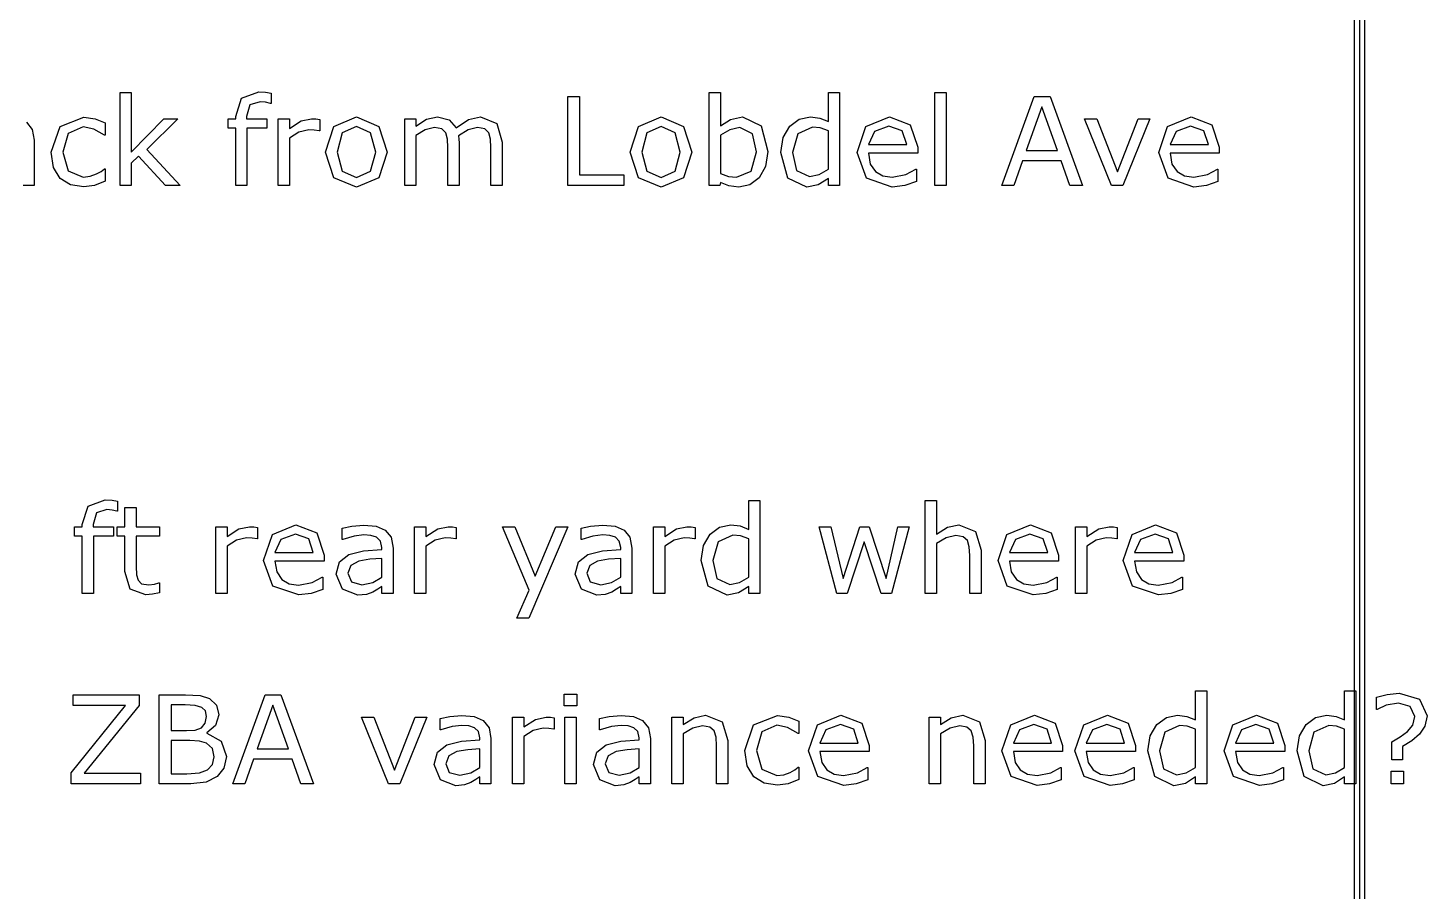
# Model space of a CAD drawing. Extents: x -17 to 192, y 167 to 459.
# Drawn here: x 149.25 to 176.47, y 255.09 to 271.88 of the extents above; entities that cross this region are included whole.
import ezdxf

# ---------------------------------------------------------------- set-up
doc = ezdxf.new("R2010")
doc.units = 0

msp = doc.modelspace()

# ---------------------------------------------------------------- linework, layer by layer
at = {"layer": 'Layer 1', "color": 7}
for points in [[(94.720714, 285.32699), (94.267482, 285.235512), (93.897411, 284.986025), (93.647924, 284.615954), (93.556446, 284.162722), (93.556446, 239.183612), (93.647924, 238.73038), (93.897411, 238.360309), (94.267482, 238.110822), (94.720714, 238.019344), (174.095614, 238.019344), (174.548846, 238.110822), (174.918917, 238.360309), (175.168404, 238.73038), (175.259882, 239.183612), (175.259882, 284.162722), (175.168404, 284.615954), (174.918917, 284.986025), (174.548846, 285.235512), (174.095614, 285.32699), (94.720714, 285.32699)], [(94.720714, 285.221054), (174.095614, 285.221054), (174.50833, 285.13814), (174.844648, 284.911756), (175.071032, 284.575438), (175.153946, 284.162722), (175.153946, 239.183612), (175.071032, 238.770896), (174.844648, 238.434578), (174.50833, 238.208194), (174.095614, 238.12528), (94.720714, 238.12528), (94.307998, 238.208194), (93.97168, 238.434578), (93.745296, 238.770896), (93.662382, 239.183612), (93.662382, 284.162722), (93.745296, 284.575438), (93.97168, 284.911756), (94.307998, 285.13814), (94.720714, 285.221054), (94.720714, 285.221054)], [(94.720714, 285.115118), (174.095614, 285.115118), (174.467815, 285.040769), (174.77038, 284.837488), (174.973661, 284.534923), (175.04801, 284.162722), (175.04801, 239.183612), (174.973661, 238.811411), (174.77038, 238.508846), (174.467815, 238.305565), (174.095614, 238.231216), (94.720714, 238.231216), (94.348513, 238.305565), (94.045948, 238.508846), (93.842667, 238.811411), (93.768318, 239.183612), (93.768318, 284.162722), (93.842667, 284.534923), (94.045948, 284.837488), (94.348513, 285.040769), (94.720714, 285.115118), (94.720714, 285.115118)], [(152.215066, 268.816908), (151.92671, 268.816908), (151.405812, 269.385478), (151.263961, 269.250602), (151.263961, 268.816908), (151.045371, 268.816908), (151.045371, 270.626097), (151.263961, 270.626097), (151.263961, 269.465705), (151.895317, 270.115664), (152.170883, 270.115664), (151.56743, 269.515701), (152.215066, 268.816908)], [(153.981234, 270.414484), (153.969619, 270.414484), (153.875438, 270.435412), (153.773118, 270.447028), (153.568479, 270.384242), (153.505694, 270.159836), (153.505694, 270.115653), (153.899853, 270.115653), (153.899853, 269.931945), (153.512668, 269.931945), (153.512668, 268.816908), (153.294077, 268.816908), (153.294077, 269.931956), (153.146414, 269.931956), (153.146414, 270.115664), (153.294077, 270.115664), (153.294077, 270.158685), (153.409187, 270.513314), (153.741725, 270.637726), (153.873112, 270.630741), (153.981244, 270.614469), (153.981234, 270.414484)], [(160.847086, 268.816908), (159.751805, 268.816908), (159.751805, 270.548196), (159.982024, 270.548196), (159.982024, 269.021547), (160.847086, 269.021547), (160.847086, 268.816908)], [(163.648073, 269.476183), (163.601564, 269.183178), (163.478316, 268.964588), (163.296934, 268.826224), (163.079505, 268.780877), (162.886494, 268.807618), (162.723712, 268.877384), (162.709761, 268.816908), (162.505122, 268.816908), (162.505122, 270.626097), (162.723712, 270.626097), (162.723712, 269.979626), (162.919049, 270.102874), (163.151593, 270.151708), (163.51436, 269.974975), (163.648073, 269.476169), (163.648073, 269.476183)], [(165.042174, 268.816908), (164.823581, 268.816908), (164.823581, 268.952946), (164.627083, 268.826211), (164.405002, 268.780864), (164.035258, 268.959923), (163.89922, 269.456402), (163.945729, 269.750571), (164.073628, 269.970326), (164.257339, 270.1052), (164.475929, 270.151708), (164.657314, 270.129615), (164.823581, 270.06334), (164.823581, 270.626095), (165.042174, 270.626095), (165.042174, 268.816908)], [(167.111811, 268.816908), (166.89322, 268.816908), (166.89322, 270.626097), (167.111811, 270.626097), (167.111811, 268.816908)], [(169.763972, 268.816908), (169.518638, 268.816908), (169.348881, 269.299436), (168.60009, 269.299436), (168.430334, 268.816908), (168.196628, 268.816908), (168.826822, 270.548196), (169.133778, 270.548196), (169.763972, 268.816908)], [(169.277954, 269.497098), (168.974486, 270.347044), (168.669853, 269.497098), (169.277954, 269.497098)], [(149.224563, 270.047073), (149.336186, 269.90871), (149.374555, 269.698258), (149.374545, 268.816908)], [(150.755853, 268.898299), (150.547727, 268.816908), (150.339601, 268.787841), (150.081476, 268.828536), (149.880327, 268.954108), (149.74894, 269.165724), (149.702432, 269.464541), (149.87684, 269.96451), (150.339601, 270.145895), (150.558191, 270.114502), (150.755853, 270.037763), (150.755853, 269.794754), (150.744238, 269.794754), (150.537273, 269.914515), (150.330309, 269.956372), (150.036143, 269.830798), (149.929172, 269.464541), (150.033817, 269.102935), (150.330309, 268.977364), (150.465185, 268.9948), (150.588433, 269.040147), (150.677963, 269.091307), (150.744238, 269.13898), (150.755853, 269.13898), (150.755853, 268.898299)], [(154.930013, 269.877306), (154.918397, 269.877306), (154.823055, 269.893578), (154.714922, 269.899399), (154.519586, 269.854052), (154.338201, 269.738943), (154.338201, 268.816908), (154.119597, 268.816908), (154.119597, 270.115664), (154.338188, 270.115664), (154.338188, 269.923815), (154.567243, 270.071481), (154.77072, 270.115664), (154.853273, 270.112171), (154.930013, 270.10172), (154.930013, 269.877306)], [(156.24272, 269.465705), (156.079941, 268.964574), (155.643921, 268.780864), (155.205576, 268.964574), (155.043958, 269.465705), (155.205576, 269.966836), (155.643921, 270.151708), (156.079941, 269.966836), (156.24272, 269.465705), (156.24272, 269.465705)], [(156.017152, 269.465705), (155.918323, 269.840101), (155.643921, 269.963349), (155.367194, 269.840101), (155.269525, 269.465705), (155.368358, 269.094797), (155.643921, 268.969223), (155.917161, 269.093635), (156.017152, 269.465705), (156.017152, 269.465705)], [(158.476303, 268.816908), (158.257713, 268.816908), (158.257713, 269.556396), (158.249564, 269.718014), (158.218171, 269.842426), (158.141431, 269.918002), (157.997255, 269.943587), (157.813547, 269.897079), (157.629836, 269.780808), (157.635657, 269.718019), (157.638038, 269.648257), (157.638038, 268.816908), (157.419448, 268.816908), (157.419448, 269.556396), (157.411298, 269.719178), (157.379906, 269.843588), (157.303166, 269.918002), (157.158987, 269.943587), (156.978766, 269.899404), (156.799707, 269.786621), (156.799707, 268.816908), (156.581116, 268.816908), (156.581116, 270.115664), (156.799707, 270.115664), (156.799707, 269.971487), (157.003184, 270.104038), (157.220611, 270.151708), (157.445017, 270.095897), (157.583381, 269.941256), (157.825225, 270.101712), (158.058931, 270.151708), (158.374029, 270.021483), (158.476348, 269.65988), (158.476303, 268.816908)], [(162.16677, 269.465705), (162.003991, 268.964574), (161.567971, 268.780864), (161.129626, 268.964574), (160.968008, 269.465705), (161.129626, 269.966836), (161.567971, 270.151708), (162.003991, 269.966836), (162.16677, 269.465705), (162.16677, 269.465705)], [(161.941203, 269.465705), (161.842373, 269.840101), (161.567971, 269.963349), (161.291244, 269.840101), (161.193576, 269.465705), (161.292406, 269.094797), (161.567971, 268.969223), (161.841209, 269.093635), (161.941203, 269.465705), (161.941203, 269.465705)], [(166.55952, 269.443613), (165.602603, 269.443613), (165.638647, 269.234325), (165.737479, 269.088984), (165.880492, 269.005267), (166.064202, 268.977364), (166.330465, 269.029686), (166.522312, 269.134331), (166.533927, 269.134331), (166.533927, 268.895973), (166.30836, 268.81807), (166.066515, 268.786677), (165.561894, 268.961085), (165.380512, 269.458728), (165.553756, 269.96451), (166.011868, 270.151708), (166.416492, 269.998229), (166.559507, 269.562209), (166.55952, 269.443613)], [(166.346743, 269.611043), (166.259539, 269.877306), (166.000253, 269.971487), (165.720038, 269.868006), (165.602603, 269.611043), (166.346743, 269.611043)], [(171.074354, 270.115664), (170.548807, 268.816908), (170.329053, 268.816908), (169.806993, 270.115664), (170.044187, 270.115664), (170.446488, 269.082007), (170.845299, 270.115664), (171.074354, 270.115664)], [(172.426595, 269.443613), (171.469681, 269.443613), (171.505725, 269.234325), (171.604554, 269.088984), (171.74757, 269.005267), (171.931277, 268.977364), (172.197541, 269.029686), (172.38939, 269.134331), (172.401005, 269.134331), (172.401005, 268.895973), (172.17544, 268.81807), (171.933593, 268.786677), (171.428975, 268.961085), (171.24759, 269.458728), (171.420833, 269.96451), (171.878946, 270.151708), (172.283572, 269.998229), (172.426585, 269.562209), (172.426595, 269.443613)], [(172.21382, 269.611043), (172.126616, 269.877306), (171.867328, 269.971487), (171.587113, 269.868006), (171.469681, 269.611043), (172.21382, 269.611043)], [(163.422505, 269.470362), (163.345768, 269.822665), (163.098108, 269.943587), (162.905097, 269.90173), (162.723712, 269.795923), (162.723712, 269.051784), (162.883005, 268.993647), (163.035322, 268.977375), (163.319024, 269.095972), (163.422505, 269.470367), (163.422505, 269.470362)], [(164.823581, 269.136657), (164.823581, 269.881958), (164.665453, 269.936605), (164.513135, 269.951712), (164.227107, 269.823813), (164.124788, 269.461046), (164.203853, 269.108743), (164.457326, 268.988982), (164.645686, 269.029678), (164.823581, 269.136649), (164.823581, 269.136657)], [(149.374545, 268.816908), (149.157116, 268.816908)], [(150.996536, 262.476994), (150.984921, 262.476994), (150.890743, 262.497922), (150.788423, 262.509538), (150.583784, 262.446752), (150.520999, 262.222346), (150.520999, 262.178163), (150.915159, 262.178163), (150.915159, 261.994455), (150.527973, 261.994455), (150.527973, 260.879418), (150.309383, 260.879418), (150.309383, 261.994466), (150.161719, 261.994466), (150.161719, 262.178174), (150.309383, 262.178174), (150.309383, 262.221195), (150.424492, 262.575824), (150.757031, 262.700236), (150.888417, 262.693251), (150.99655, 262.676979), (150.996536, 262.476994)], [(163.491106, 260.879418), (163.272516, 260.879418), (163.272516, 261.015456), (163.076015, 260.888721), (162.853937, 260.843374), (162.484193, 261.022433), (162.348155, 261.518912), (162.394664, 261.813081), (162.522563, 262.032836), (162.706271, 262.16771), (162.924864, 262.214218), (163.106246, 262.192125), (163.272516, 262.12585), (163.272516, 262.688605), (163.491106, 262.688605), (163.491106, 260.879418)], [(167.793165, 260.879418), (167.574574, 260.879418), (167.574574, 261.618906), (167.564097, 261.786337), (167.52573, 261.909585), (167.442013, 261.981676), (167.300162, 262.006097), (167.112964, 261.961914), (166.925767, 261.849131), (166.925767, 260.879418), (166.707176, 260.879418), (166.707176, 262.688607), (166.925767, 262.688607), (166.925767, 262.033997), (167.13738, 262.166548), (167.361786, 262.214218), (167.682696, 262.087483), (167.793154, 261.72239), (167.793165, 260.879418)], [(151.809277, 260.891046), (151.674401, 260.864302), (151.54534, 260.853851), (151.243033, 260.960822), (151.139552, 261.303822), (151.139552, 261.994479), (150.991885, 261.994479), (150.991885, 262.178187), (151.139552, 262.178187), (151.139552, 262.551421), (151.358142, 262.551421), (151.358142, 262.178187), (151.809277, 262.178187), (151.809277, 261.994479), (151.358142, 261.994479), (151.358142, 261.402655), (151.362799, 261.242198), (151.395353, 261.13523), (151.465118, 261.066629), (151.602318, 261.0457), (151.713937, 261.060808), (151.797654, 261.08755), (151.809269, 261.08755), (151.809277, 260.891046)], [(153.720786, 261.939816), (153.709171, 261.939816), (153.613829, 261.956088), (153.505696, 261.961909), (153.31036, 261.916562), (153.128975, 261.801453), (153.128975, 260.879418), (152.910384, 260.879418), (152.910384, 262.178174), (153.128975, 262.178174), (153.128975, 261.986325), (153.35803, 262.133991), (153.561505, 262.178174), (153.64406, 262.174681), (153.720799, 262.16423), (153.720786, 261.939816)], [(155.013727, 261.506123), (154.056812, 261.506123), (154.092856, 261.296835), (154.191686, 261.151494), (154.334701, 261.067777), (154.518409, 261.039874), (154.784672, 261.092196), (154.976521, 261.196841), (154.988136, 261.196841), (154.988136, 260.958483), (154.762571, 260.88058), (154.520724, 260.849187), (154.016106, 261.023595), (153.834721, 261.521238), (154.007965, 262.02702), (154.466077, 262.214218), (154.870704, 262.060739), (155.013716, 261.624719), (155.013727, 261.506123)], [(156.354342, 260.879418), (156.136913, 260.879418), (156.136913, 261.017782), (156.057848, 260.961971), (155.962505, 260.906159), (155.836932, 260.861977), (155.670662, 260.843377), (155.373007, 260.959648), (155.250923, 261.256142), (155.313708, 261.494499), (155.495093, 261.638676), (155.779959, 261.709603), (156.136913, 261.737506), (156.136913, 261.771227), (156.110172, 261.894475), (156.035758, 261.971212), (155.924136, 262.007259), (155.788098, 262.016572), (155.596248, 261.993315), (155.377658, 261.928204), (155.366043, 261.928204), (155.366043, 262.150282), (155.550915, 262.188651), (155.789272, 262.20958), (156.02763, 262.186323), (156.204361, 262.109583), (156.315983, 261.97122), (156.354353, 261.760768), (156.354342, 260.879418)], [(157.585661, 261.939816), (157.574046, 261.939816), (157.478704, 261.956088), (157.370571, 261.961909), (157.175235, 261.916562), (156.99385, 261.801453), (156.99385, 260.879418), (156.775259, 260.879418), (156.775259, 262.178174), (156.99385, 262.178174), (156.99385, 261.986325), (157.222905, 262.133991), (157.426382, 262.178174), (157.508935, 262.174681), (157.585674, 262.16423), (157.585661, 261.939816)], [(159.751805, 262.178174), (158.993711, 260.400377), (158.760005, 260.400377), (159.001852, 260.942204), (158.484442, 262.178174), (158.721635, 262.178174), (159.120449, 261.215444), (159.52275, 262.178174), (159.751805, 262.178174)], [(161.000565, 260.879418), (160.783136, 260.879418), (160.783136, 261.017782), (160.704071, 260.961971), (160.608728, 260.906159), (160.483155, 260.861977), (160.316885, 260.843377), (160.01923, 260.959648), (159.897146, 261.256142), (159.959931, 261.494499), (160.141316, 261.638676), (160.426182, 261.709603), (160.783136, 261.737506), (160.783136, 261.771227), (160.756392, 261.894475), (160.681978, 261.971212), (160.570359, 262.007259), (160.434321, 262.016572), (160.242471, 261.993315), (160.023881, 261.928204), (160.012266, 261.928204), (160.012266, 262.150282), (160.197138, 262.188651), (160.435495, 262.20958), (160.673853, 262.186323), (160.850586, 262.109583), (160.962209, 261.97122), (161.000578, 261.760768), (161.000565, 260.879418)], [(162.231882, 261.939816), (162.220266, 261.939816), (162.124924, 261.956088), (162.016792, 261.961909), (161.821453, 261.916562), (161.64007, 261.801453), (161.64007, 260.879418), (161.42148, 260.879418), (161.42148, 262.178174), (161.64007, 262.178174), (161.64007, 261.986325), (161.869125, 262.133991), (162.0726, 262.178174), (162.155155, 262.174681), (162.231892, 262.16423), (162.231882, 261.939816)], [(166.392089, 262.178174), (166.053738, 260.879418), (165.851425, 260.879418), (165.517725, 261.880518), (165.18635, 260.879418), (164.985198, 260.879418), (164.64336, 262.178174), (164.871253, 262.178174), (165.109611, 261.172423), (165.434008, 262.178174), (165.614231, 262.178174), (165.946767, 261.172423), (166.172335, 262.178174), (166.392089, 262.178174)], [(169.301209, 261.506123), (168.344294, 261.506123), (168.380338, 261.296835), (168.479168, 261.151494), (168.622183, 261.067777), (168.805891, 261.039874), (169.072154, 261.092196), (169.264003, 261.196841), (169.275618, 261.196841), (169.275618, 260.958483), (169.050053, 260.88058), (168.808206, 260.849187), (168.303588, 261.023595), (168.122203, 261.521238), (168.295447, 262.02702), (168.753559, 262.214218), (169.158186, 262.060739), (169.301198, 261.624719), (169.301209, 261.506123)], [(170.442998, 261.939816), (170.431383, 261.939816), (170.33604, 261.956088), (170.227908, 261.961909), (170.032569, 261.916562), (169.851187, 261.801453), (169.851187, 260.879418), (169.632596, 260.879418), (169.632596, 262.178174), (169.851187, 262.178174), (169.851187, 261.986325), (170.080242, 262.133991), (170.283716, 262.178174), (170.366272, 262.174681), (170.443009, 262.16423), (170.442998, 261.939816)], [(171.735941, 261.506123), (170.779024, 261.506123), (170.815068, 261.296835), (170.9139, 261.151494), (171.056915, 261.067777), (171.240623, 261.039874), (171.506886, 261.092196), (171.698735, 261.196841), (171.710351, 261.196841), (171.710351, 260.958483), (171.484783, 260.88058), (171.242938, 260.849187), (170.73832, 261.023595), (170.556935, 261.521238), (170.730179, 262.02702), (171.188291, 262.214218), (171.592918, 262.060739), (171.735931, 261.624719), (171.735941, 261.506123)], [(154.800952, 261.673553), (154.713748, 261.939816), (154.454459, 262.033997), (154.174244, 261.930516), (154.056812, 261.673553), (154.800952, 261.673553)], [(163.272516, 261.199167), (163.272516, 261.944468), (163.114385, 261.999115), (162.96207, 262.014222), (162.676042, 261.886323), (162.573723, 261.523556), (162.652786, 261.171253), (162.906259, 261.051492), (163.094621, 261.092188), (163.272516, 261.199159), (163.272516, 261.199167)], [(169.088434, 261.673553), (169.00123, 261.939816), (168.741941, 262.033997), (168.461726, 261.930516), (168.344294, 261.673553), (169.088434, 261.673553)], [(171.523163, 261.673553), (171.43596, 261.939816), (171.176673, 262.033997), (170.896459, 261.930516), (170.779024, 261.673553), (171.523163, 261.673553)], [(156.136913, 261.199167), (156.136913, 261.560772), (155.900881, 261.543336), (155.686942, 261.509618), (155.534624, 261.425901), (155.47649, 261.27126), (155.543927, 261.102665), (155.749728, 261.046854), (155.96018, 261.091037), (156.136913, 261.199172), (156.136913, 261.199167)], [(160.783136, 261.199167), (160.783136, 261.560772), (160.547104, 261.543336), (160.333163, 261.509618), (160.180847, 261.425901), (160.122711, 261.27126), (160.19015, 261.102665), (160.395951, 261.046854), (160.606403, 261.091037), (160.783136, 261.199172), (160.783136, 261.199167)], [(151.441856, 257.175256), (150.090779, 257.175256), (150.090779, 257.389195), (151.152341, 258.701905), (150.13031, 258.701905), (150.13031, 258.906544), (151.416276, 258.906544), (151.416276, 258.698418), (150.344252, 257.379895), (151.441856, 257.379895), (151.441856, 257.175256)], [(153.113846, 257.707782), (153.065012, 257.479889), (152.933625, 257.317107), (152.718522, 257.207813), (152.422028, 257.175256), (151.808113, 257.175256), (151.808113, 258.906544), (152.320872, 258.906544), (152.604577, 258.892601), (152.784797, 258.834467), (152.923161, 258.705403), (152.96618, 258.518205), (152.903394, 258.307753), (152.735963, 258.16939), (152.735963, 258.160076), (153.012691, 258.005435), (153.113846, 257.70778), (153.113846, 257.707782)], [(154.8056, 257.175256), (154.560268, 257.175256), (154.390512, 257.657784), (153.641721, 257.657784), (153.471964, 257.175256), (153.238258, 257.175256), (153.86845, 258.906544), (154.175409, 258.906544), (154.8056, 257.175256)], [(159.932026, 258.691441), (159.68553, 258.691441), (159.68553, 258.91817), (159.932026, 258.91817), (159.932026, 258.691441)], [(172.181263, 257.175256), (171.962673, 257.175256), (171.962673, 257.311294), (171.766172, 257.184559), (171.544095, 257.139212), (171.174348, 257.318271), (171.03831, 257.81475), (171.084821, 258.108919), (171.212718, 258.328674), (171.396428, 258.463548), (171.615019, 258.510056), (171.796404, 258.487963), (171.962673, 258.421688), (171.962673, 258.984443), (172.181263, 258.984443), (172.181263, 257.175256)], [(175.083408, 257.175256), (174.864818, 257.175256), (174.864818, 257.311294), (174.668317, 257.184559), (174.446239, 257.139212), (174.076493, 257.318271), (173.940455, 257.81475), (173.986966, 258.108919), (174.114862, 258.328674), (174.298573, 258.463548), (174.517164, 258.510056), (174.698548, 258.487963), (174.864818, 258.421688), (174.864818, 258.984443), (175.083408, 258.984443), (175.083408, 257.175256)], [(176.467042, 258.499592), (176.426347, 258.296117), (176.319379, 258.13915), (176.169386, 258.014738), (175.989166, 257.901954), (175.989166, 257.640343), (175.781039, 257.640343), (175.781039, 257.994971), (175.943819, 258.089152), (176.087995, 258.192633), (176.192641, 258.317045), (176.229849, 258.48215), (176.140319, 258.677487), (175.911262, 258.742601), (175.672907, 258.703067), (175.496174, 258.62284), (175.484558, 258.62284), (175.484558, 258.860036), (175.690359, 258.915844), (175.927555, 258.94143), (176.321715, 258.819346), (176.467056, 258.499597), (176.467042, 258.499592)], [(152.726661, 258.487966), (152.705732, 258.593773), (152.638295, 258.663535), (152.505744, 258.701905), (152.312734, 258.710054), (152.038332, 258.710054), (152.038332, 258.210085), (152.335988, 258.210085), (152.50807, 258.220563), (152.626667, 258.267071), (152.703406, 258.356601), (152.726663, 258.48799), (152.726661, 258.487966)], [(154.319585, 257.855446), (154.016116, 258.705392), (153.711484, 257.855446), (154.319585, 257.855446)], [(157.011278, 258.474012), (156.485729, 257.175256), (156.265974, 257.175256), (155.743915, 258.474012), (155.981108, 258.474012), (156.383409, 257.440355), (156.782223, 258.474012), (157.011278, 258.474012)], [(158.260038, 257.175256), (158.042609, 257.175256), (158.042609, 257.31362), (157.963544, 257.257809), (157.868202, 257.201997), (157.742628, 257.157815), (157.576359, 257.139215), (157.278703, 257.255486), (157.156619, 257.55198), (157.219404, 257.790337), (157.400789, 257.934514), (157.685655, 258.005441), (158.042609, 258.033344), (158.042609, 258.067065), (158.015865, 258.190313), (157.941451, 258.26705), (157.829832, 258.303097), (157.693794, 258.31241), (157.501945, 258.289153), (157.283354, 258.224042), (157.271739, 258.224042), (157.271739, 258.44612), (157.456611, 258.484489), (157.694968, 258.505418), (157.933326, 258.482161), (158.110059, 258.405421), (158.221682, 258.267058), (158.260052, 258.056606), (158.260038, 257.175256)], [(159.491355, 258.235654), (159.47974, 258.235654), (159.384397, 258.251926), (159.276265, 258.257747), (159.080926, 258.2124), (158.899543, 258.097291), (158.899543, 257.175256), (158.680953, 257.175256), (158.680953, 258.474012), (158.899543, 258.474012), (158.899543, 258.282163), (159.128598, 258.429829), (159.332073, 258.474012), (159.414628, 258.470519), (159.491365, 258.460068), (159.491355, 258.235654)], [(159.918074, 257.175256), (159.699484, 257.175256), (159.699484, 258.474012), (159.918074, 258.474012), (159.918074, 257.175256)], [(161.359845, 257.175256), (161.142416, 257.175256), (161.142416, 257.31362), (161.063351, 257.257809), (160.968008, 257.201997), (160.842435, 257.157815), (160.676165, 257.139215), (160.378509, 257.255486), (160.256426, 257.55198), (160.319211, 257.790337), (160.500596, 257.934514), (160.785462, 258.005441), (161.142416, 258.033344), (161.142416, 258.067065), (161.115672, 258.190313), (161.041258, 258.26705), (160.929638, 258.303097), (160.7936, 258.31241), (160.601751, 258.289153), (160.383161, 258.224042), (160.371519, 258.224042), (160.371519, 258.44612), (160.556391, 258.484489), (160.794749, 258.505418), (161.033106, 258.482161), (161.20984, 258.405421), (161.321462, 258.267058), (161.359832, 258.056606), (161.359845, 257.175256)], [(162.866727, 257.175256), (162.648137, 257.175256), (162.648137, 257.914744), (162.637686, 258.082175), (162.599316, 258.205423), (162.515599, 258.277514), (162.373748, 258.301935), (162.186551, 258.257752), (161.999353, 258.144969), (161.999353, 257.175256), (161.780762, 257.175256), (161.780762, 258.474012), (161.999353, 258.474012), (161.999353, 258.329835), (162.210966, 258.462386), (162.435372, 258.510056), (162.756282, 258.383321), (162.866741, 258.018228), (162.866727, 257.175256)], [(164.248036, 257.256647), (164.03991, 257.175256), (163.831783, 257.146189), (163.573659, 257.186884), (163.37251, 257.312456), (163.241123, 257.524072), (163.194614, 257.822889), (163.369022, 258.322858), (163.831783, 258.504243), (164.050374, 258.47285), (164.248036, 258.396111), (164.248036, 258.153102), (164.236421, 258.153102), (164.029456, 258.272863), (163.822491, 258.31472), (163.528325, 258.189146), (163.421354, 257.822889), (163.525999, 257.461283), (163.822491, 257.335712), (163.957368, 257.353148), (164.080616, 257.398495), (164.170145, 257.449655), (164.236421, 257.497328), (164.248036, 257.497328), (164.248036, 257.256647)], [(165.615393, 257.801961), (164.658475, 257.801961), (164.69452, 257.592673), (164.793352, 257.447332), (164.936364, 257.363615), (165.120075, 257.335712), (165.386338, 257.388034), (165.578187, 257.492679), (165.589802, 257.492679), (165.589802, 257.254321), (165.364235, 257.176418), (165.12239, 257.145025), (164.617769, 257.319433), (164.436387, 257.817076), (164.609631, 258.322858), (165.067743, 258.510056), (165.472367, 258.356577), (165.615382, 257.920557), (165.615393, 257.801961)], [(165.402615, 257.969391), (165.315411, 258.235654), (165.056125, 258.329835), (164.775911, 258.226354), (164.658475, 257.969391), (165.402615, 257.969391)], [(167.869905, 257.175256), (167.651311, 257.175256), (167.651311, 257.914744), (167.64086, 258.082175), (167.602491, 258.205423), (167.518776, 258.277514), (167.376926, 258.301935), (167.189728, 258.257752), (167.00253, 258.144969), (167.00253, 257.175256), (166.783937, 257.175256), (166.783937, 258.474012), (167.00253, 258.474012), (167.00253, 258.329835), (167.214144, 258.462386), (167.43855, 258.510056), (167.75946, 258.383321), (167.869918, 258.018228), (167.869905, 257.175256)], [(169.377948, 257.801961), (168.421031, 257.801961), (168.457075, 257.592673), (168.555907, 257.447332), (168.698922, 257.363615), (168.88263, 257.335712), (169.148894, 257.388034), (169.340743, 257.492679), (169.352358, 257.492679), (169.352358, 257.254321), (169.12679, 257.176418), (168.884946, 257.145025), (168.380328, 257.319433), (168.198943, 257.817076), (168.372186, 258.322858), (168.830299, 258.510056), (169.234925, 258.356577), (169.377938, 257.920557), (169.377948, 257.801961)], [(169.165171, 257.969391), (169.077967, 258.235654), (168.818681, 258.329835), (168.538466, 258.226354), (168.421031, 257.969391), (169.165171, 257.969391)], [(170.796465, 257.801961), (169.839548, 257.801961), (169.875592, 257.592673), (169.974424, 257.447332), (170.117439, 257.363615), (170.301147, 257.335712), (170.56741, 257.388034), (170.759259, 257.492679), (170.770875, 257.492679), (170.770875, 257.254321), (170.545307, 257.176418), (170.303462, 257.145025), (169.798842, 257.319433), (169.617459, 257.817076), (169.790703, 258.322858), (170.248815, 258.510056), (170.653439, 258.356577), (170.796454, 257.920557), (170.796465, 257.801961)], [(170.583687, 257.969391), (170.496484, 258.235654), (170.237197, 258.329835), (169.956983, 258.226354), (169.839548, 257.969391), (170.583687, 257.969391)], [(171.962673, 257.495005), (171.962673, 258.240306), (171.804542, 258.294953), (171.652227, 258.31006), (171.366197, 258.182161), (171.263877, 257.819394), (171.342943, 257.467091), (171.596416, 257.34733), (171.784775, 257.388026), (171.962673, 257.494997), (171.962673, 257.495005)], [(173.69861, 257.801961), (172.741693, 257.801961), (172.777737, 257.592673), (172.876569, 257.447332), (173.019584, 257.363615), (173.203292, 257.335712), (173.469555, 257.388034), (173.661404, 257.492679), (173.673019, 257.492679), (173.673019, 257.254321), (173.447452, 257.176418), (173.205607, 257.145025), (172.700986, 257.319433), (172.519604, 257.817076), (172.692848, 258.322858), (173.15096, 258.510056), (173.555584, 258.356577), (173.698599, 257.920557), (173.69861, 257.801961)], [(173.485832, 257.969391), (173.398628, 258.235654), (173.139342, 258.329835), (172.859128, 258.226354), (172.741693, 257.969391), (173.485832, 257.969391)], [(174.864818, 257.495005), (174.864818, 258.240306), (174.706687, 258.294953), (174.554372, 258.31006), (174.268342, 258.182161), (174.166022, 257.819394), (174.245088, 257.467091), (174.498561, 257.34733), (174.68692, 257.388026), (174.864818, 257.494997), (174.864818, 257.495005)], [(152.874327, 257.698479), (152.842932, 257.864749), (152.728986, 257.969391), (152.592948, 258.0066), (152.399938, 258.015913), (152.038332, 258.015913), (152.038332, 257.371767), (152.342965, 257.371767), (152.590623, 257.386875), (152.748753, 257.445012), (152.844096, 257.548493), (152.874327, 257.698485), (152.874327, 257.698479)], [(158.042609, 257.495005), (158.042609, 257.85661), (157.806577, 257.839174), (157.592636, 257.805456), (157.440321, 257.721739), (157.382184, 257.567098), (157.449623, 257.398503), (157.655424, 257.342692), (157.865876, 257.386875), (158.042609, 257.49501), (158.042609, 257.495005)], [(161.142416, 257.495005), (161.142416, 257.85661), (160.906384, 257.839174), (160.692445, 257.805456), (160.540127, 257.721739), (160.481991, 257.567098), (160.54943, 257.398503), (160.755231, 257.342692), (160.965683, 257.386875), (161.142416, 257.49501), (161.142416, 257.495005)], [(176.007769, 257.175256), (175.770575, 257.175256), (175.770575, 257.420591), (176.007769, 257.420591), (176.007769, 257.175256)]]:
    msp.add_lwpolyline(points, dxfattribs=at)

doc.saveas('drawing.dxf')
